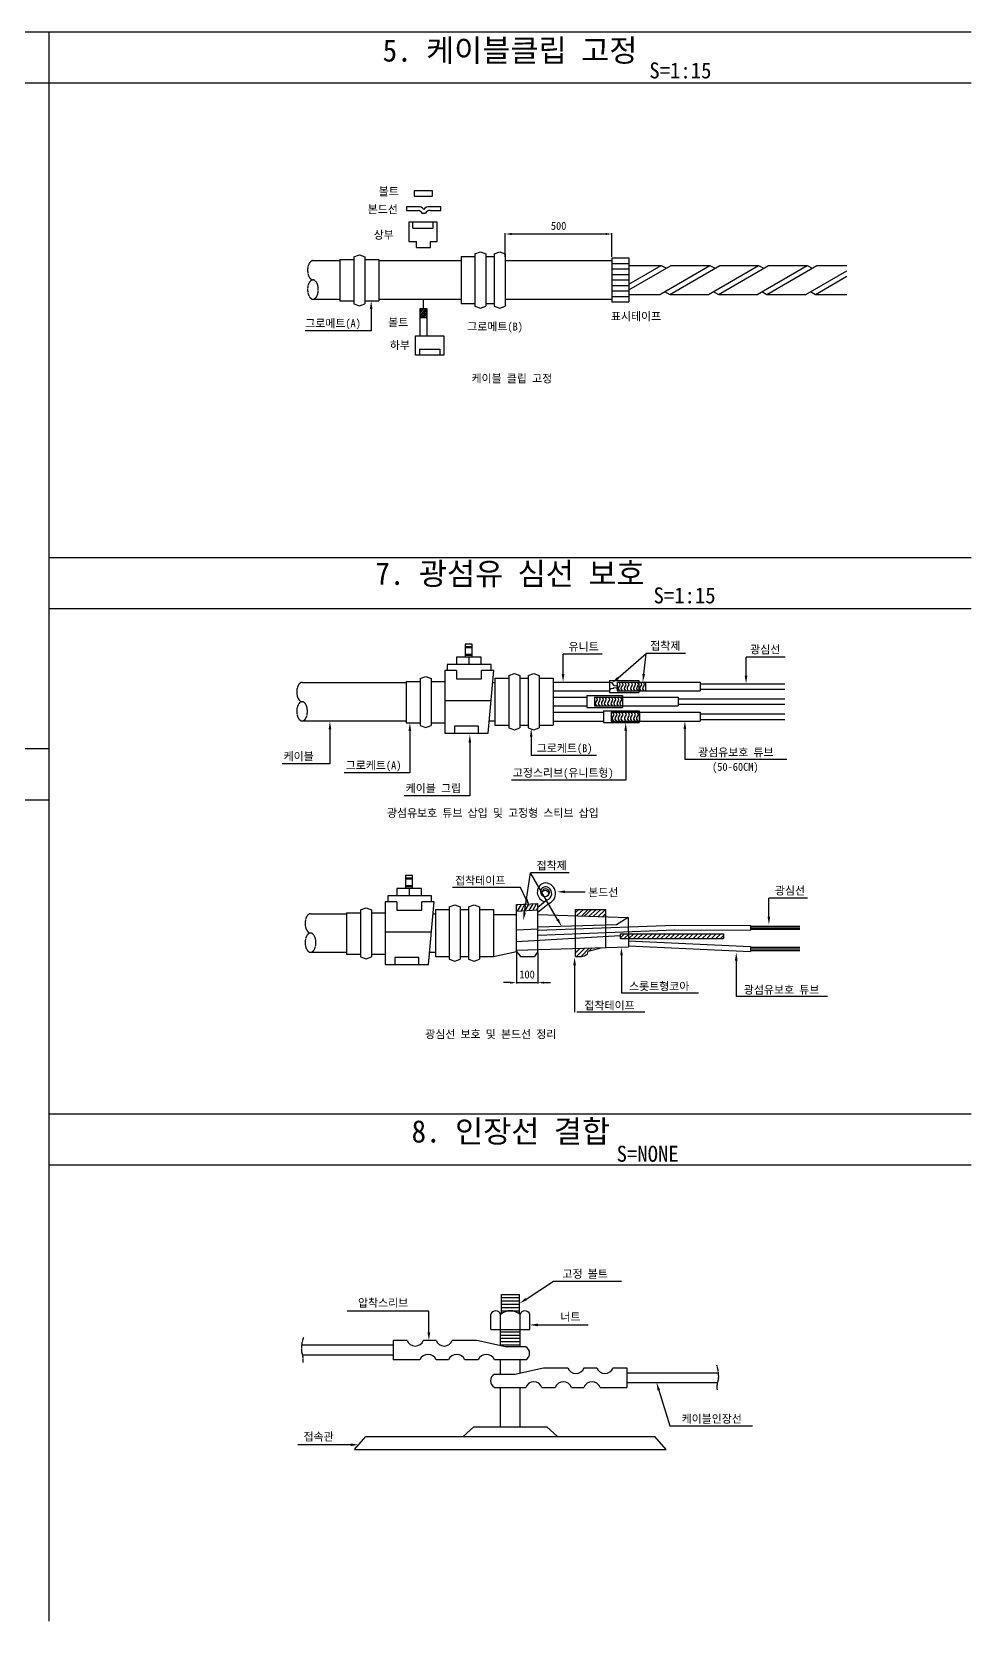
# Model space of a CAD drawing. Extents: x -1854 to 10935, y -8517 to 1904.
# Drawn here: x 6532 to 10935, y -5546 to 1904 of the extents above; entities that cross this region are included whole.
import ezdxf
from ezdxf.enums import TextEntityAlignment as Align

# ---------------------------------------------------------------- set-up
doc = ezdxf.new("R2010")
doc.units = 0
doc.header["$LTSCALE"] = 10
doc.linetypes.add('CENTER', pattern=[2, 1.25, -0.25, 0.25, -0.25])
for name, color, linetype in [('TN-CABL', 4, 'Continuous'), ('TN-CUTL', 1, 'CENTER'), ('TN-DIMS', 1, 'Continuous'), ('TN-LEAL', 1, 'Continuous'), ('TN-LEAT', 3, 'Continuous'), ('TN-LIN2', 3, 'Continuous'), ('TN-TEX1', 6, 'Continuous'), ('TN-TEXT', 3, 'Continuous')]:
    doc.layers.add(name, color=color, linetype=linetype)
doc.styles.add('D', font='GulimChe.ttf')
doc.dimstyles.new('D', dxfattribs={"dimtxt": 2.5, "dimasz": 2.5, "dimexe": 1.25, "dimexo": 2, "dimgap": 1, "dimtad": 1, "dimdec": 0, "dimtxsty": 'D', "dimcen": 2.5, "dimclrd": 1, "dimclre": 1, "dimclrt": 7, "dimadec": 0, "dimazin": 0, "dimtfac": 1, "dimtdec": 0, "dimtmove": 0, "dimatfit": 3, "dimfxl": 0, "dimarcsym": 0})

# ---------------------------------------------------------------- blocks, each defined once
blk = doc.blocks.new('*X2')
at = {"color": 0}
for p, q in [((349.09, 173.72), (350.4, 175.04)), ((350.32, 173.54), (351.82, 175.04)), ((351.73, 173.54), (353.23, 175.04)), ((353.15, 173.54), (354.65, 175.04)), ((354.56, 173.54), (356.06, 175.04)), ((355.97, 173.54), (357.47, 175.04)), ((357.39, 173.54), (358.89, 175.04)), ((358.8, 173.54), (360.3, 175.04)), ((360.22, 173.54), (361.72, 175.04)), ((361.63, 173.54), (363.13, 175.04)), ((363.05, 173.54), (364.55, 175.04)), ((364.46, 173.54), (365.96, 175.04)), ((365.87, 173.54), (367.37, 175.04)), ((367.29, 173.54), (368.79, 175.04)), ((368.7, 173.54), (370.2, 175.04)), ((370.12, 173.54), (371.62, 175.04)), ((371.53, 173.54), (373.03, 175.04)), ((372.94, 173.54), (374.44, 175.04)), ((374.36, 173.54), (375.86, 175.04)), ((375.77, 173.54), (377.27, 175.04)), ((377.19, 173.54), (378.69, 175.04)), ((378.6, 173.54), (380.1, 175.04)), ((380.02, 173.54), (380.95, 174.48))]:
    blk.add_line(p, q, dxfattribs=at)
blk = doc.blocks.new('*D6')
at = {"layer": 'DEFPOINTS', "color": 0}
for p in [(8803.1, -2407.8), (8903.5, -2407.8), (8903.5, -2553.2)]:
    blk.add_point(p, dxfattribs=at)
at = {"layer": 'TN-DIMS', "color": 1, "lineweight": -2}
for p, q in [((8803.1, -2412.3), (8803.1, -2557.7)), ((8903.5, -2412.3), (8903.5, -2557.7)), ((8773.1, -2553.2), (8743.1, -2553.2)), ((8803.1, -2553.2), (8903.5, -2553.2)), ((8933.5, -2553.2), (8963.5, -2553.2))]:
    blk.add_line(p, q, dxfattribs=at)
at = {"layer": 'TN-DIMS', "color": 1}
for points in [[(8773.1, -2548.2), (8773.1, -2558.2), (8803.1, -2553.2)], [(8933.5, -2548.2), (8933.5, -2558.2), (8903.5, -2553.2)]]:
    blk.add_solid(points, dxfattribs=at)
at = {"layer": 'TN-DIMS', "color": 3, "insert": (8853.3, -2515.2), "char_height": 37.5, "attachment_point": 5, "style": 'D'}
blk.add_mtext('100', dxfattribs=at)
blk = doc.blocks.new('*D11')
at = {"layer": 'DEFPOINTS', "color": 0}
for p in [(9251.4, 955.9), (8751.2, 843.9), (9251.4, 843.9)]:
    blk.add_point(p, dxfattribs=at)
at = {"layer": 'TN-DIMS', "color": 1, "lineweight": -2}
for p, q in [((8751.2, 848.4), (8751.2, 960.4)), ((8781.2, 955.9), (9221.4, 955.9)), ((9251.4, 848.4), (9251.4, 960.4))]:
    blk.add_line(p, q, dxfattribs=at)
at = {"layer": 'TN-DIMS', "color": 1}
for points in [[(8781.2, 960.9), (8781.2, 950.9), (8751.2, 955.9)], [(9221.4, 960.9), (9221.4, 950.9), (9251.4, 955.9)]]:
    blk.add_solid(points, dxfattribs=at)
at = {"layer": 'TN-DIMS', "color": 3, "insert": (9001.3, 993.8), "char_height": 37.5, "attachment_point": 5, "style": 'D'}
blk.add_mtext('500', dxfattribs=at)

msp = doc.modelspace()

# ---------------------------------------------------------------- linework, layer by layer
at = {"layer": 'TN-CABL'}
for p, q in [((8410.3, 1157.7), (8324.9, 1157.7)), ((8324.9, 1157.7), (8324.9, 1133.3)), ((8324.9, 1133.3), (8410.3, 1133.3)), ((8410.3, 1133.3), (8410.3, 1157.7)), ((8287.9, 1083.7), (8287.9, 1066.3)), ((8340.5, 1083.7), (8287.9, 1083.7)), ((8287.9, 1066.3), (8344.8, 1066.3)), ((8361, 1053), (8377.8, 1053)), ((8449.8, 1083.7), (8398.2, 1083.7)), ((8399.4, 1066.3), (8449.8, 1066.3)), ((8449.8, 1066.3), (8449.8, 1083.7)), ((8298.6, 1011.2), (8298.6, 920.7)), ((8432.4, 1011.2), (8298.6, 1011.2)), ((8317.7, 983.4), (8317.7, 1011.2)), ((8317.7, 983.4), (8413.3, 983.4)), ((8413.3, 983.4), (8413.3, 1011.2)), ((8432.4, 920.7), (8432.4, 1011.2)), ((8298.6, 920.7), (8335.3, 920.7)), ((8335.3, 892.9), (8335.3, 920.7)), ((8401.2, 892.9), (8401.2, 920.7)), ((8401.2, 920.7), (8432.4, 920.7)), ((7850, 831), (7976.5, 831)), ((7976.5, 835.8), (7976.5, 642)), ((7976.5, 835.8), (8041.1, 835.8)), ((8041.8, 848.7), (8068.6, 857.8)), ((8041.8, 848.7), (8041.8, 629.1)), ((8068.6, 857.8), (8093.5, 848.7)), ((8093.5, 848.7), (8093.5, 629.1)), ((8093.5, 835.8), (8158.1, 835.8)), ((8158.1, 835.8), (8158.1, 642)), ((8158.1, 831), (8543.8, 831)), ((8335.3, 892.9), (8401.2, 892.9)), ((8543.8, 850.4), (8543.8, 630.8)), ((8543.8, 850.4), (8608.4, 850.4)), ((8609.1, 863.3), (8635.9, 872.5)), ((8609.1, 863.3), (8609.1, 617.9)), ((8635.9, 872.5), (8660.8, 863.3)), ((8660.8, 863.3), (8660.8, 617.9)), ((8660.8, 850.4), (8699.5, 850.4)), ((8699.5, 863.3), (8726.3, 872.5)), ((8699.5, 863.3), (8699.5, 617.9)), ((8726.3, 872.5), (8751.2, 863.3)), ((8751.2, 863.3), (8751.2, 617.9)), ((8751.2, 831), (9251.4, 831)), ((9251.4, 843.9), (9251.4, 637.2)), ((9251.4, 843.9), (9251.4, 637.2)), ((9251.4, 843.9), (9330.9, 843.9)), ((9251.4, 831), (9251.4, 831)), ((9330.9, 843.9), (9330.9, 637.2)), ((9251.4, 818.1), (9330.9, 818.1)), ((9251.4, 792.3), (9330.9, 792.3)), ((9251.4, 766.4), (9330.9, 766.4)), ((9330.9, 808.2), (9482.6, 808.2)), ((9330.9, 720.7), (9482.6, 808.2)), ((9330.9, 694.3), (9528.2, 808.2)), ((9476.3, 673), (9710.5, 808.2)), ((9482.6, 808.2), (9506.3, 795.6)), ((9521.8, 673), (9756.1, 808.2)), ((9528.2, 808.2), (9710.5, 808.2)), ((9704.2, 673), (9938.5, 808.2)), ((9710.5, 808.2), (9734.3, 795.6)), ((9749.8, 673), (9984.1, 808.2)), ((9756.1, 808.2), (9938.5, 808.2)), ((9932.2, 673), (10166.5, 808.2)), ((9938.5, 808.2), (9962.2, 795.6)), ((9977.8, 673), (10212.1, 808.2)), ((9984.1, 808.2), (10166.5, 808.2)), ((10160.1, 673), (10352.4, 783.9)), ((10166.5, 808.2), (10190.2, 795.6)), ((10205.7, 673), (10352.4, 757.6)), ((10212.1, 808.2), (10352.4, 808.2)), ((9251.4, 740.6), (9330.9, 740.6)), ((9251.4, 714.8), (9330.9, 714.8)), ((9251.4, 688.9), (9330.9, 688.9)), ((9330.9, 673), (9476.3, 673)), ((9498.1, 685.6), (9521.8, 673)), ((9521.8, 673), (9704.2, 673)), ((9726.1, 685.6), (9749.8, 673)), ((9749.8, 673), (9932.2, 673)), ((9954, 685.6), (9977.8, 673)), ((9977.8, 673), (10160.1, 673)), ((10182, 685.6), (10205.7, 673)), ((10205.7, 673), (10352.4, 673)), ((7850, 650.2), (7976.5, 650.2)), ((7976.5, 642), (8041.1, 642)), ((8041.8, 629.1), (8068.6, 619.9)), ((8068.6, 619.9), (8093.5, 629.1)), ((8093.5, 642), (8158.1, 642)), ((8158.1, 650.2), (8543.8, 650.2)), ((8352.6, 606.1), (8384.1, 606.1)), ((8378.6, 606.1), (8352.6, 575.3)), ((8352.6, 479), (8352.6, 606.1)), ((8361.6, 606.1), (8352.6, 595.4)), ((8369.3, 605.6), (8352.6, 585.9)), ((8384.1, 602.1), (8352.6, 564.8)), ((8368.3, 606.1), (8368.3, 650.2)), ((8384.1, 606.1), (8384.1, 479)), ((8543.8, 630.8), (8608.4, 630.8)), ((8609.1, 617.9), (8635.9, 608.7)), ((8635.9, 608.7), (8660.8, 617.9)), ((8660.8, 630.8), (8699.5, 630.8)), ((8699.5, 617.9), (8726.3, 608.7)), ((8726.3, 608.7), (8751.2, 617.9)), ((8751.2, 650.2), (9251.4, 650.2)), ((9251.4, 663.1), (9330.9, 663.1)), ((9251.4, 650.2), (9251.4, 650.2)), ((9251.4, 637.2), (9330.9, 637.2)), ((8352.6, 564.2), (8384.1, 564.2)), ((8384.1, 591.2), (8361.2, 564.2)), ((8384.1, 580.4), (8370.3, 564.2)), ((8384.1, 570.5), (8378.7, 564.2)), ((8330.1, 479), (8463.9, 479)), ((8330.1, 388.4), (8330.1, 479)), ((8463.9, 479), (8463.9, 388.4)), ((8463.9, 388.4), (8330.1, 388.4)), ((8349.2, 416.2), (8444.8, 416.2)), ((8349.2, 416.2), (8349.2, 388.4)), ((8444.8, 416.2), (8444.8, 388.4)), ((8563.4, -967.3), (8563.4, -1028)), ((8595.9, -967.3), (8563.4, -967.3)), ((8595.9, -1028), (8595.9, -967.3)), ((8637.9, -1028), (8522.4, -1028)), ((8522.4, -1028), (8522.4, -1061.5)), ((8563.4, -977.2), (8595.9, -977.2)), ((8563.4, -982.9), (8595.9, -982.9)), ((8563.4, -1012.9), (8595.9, -1012.9)), ((8563.4, -1018.6), (8595.9, -1018.6)), ((8580.2, -1028), (8580.2, -1061.5)), ((8637.9, -1061.5), (8637.9, -1028)), ((8468.6, -1090.3), (8468.6, -1383.5)), ((8522.4, -1090.3), (8468.6, -1090.3)), ((8685.8, -1061.5), (8479.7, -1061.5)), ((8479.7, -1061.5), (8479.7, -1090.3)), ((8522.4, -1090.3), (8522.4, -1129.2)), ((8640.5, -1129.2), (8640.5, -1090.3)), ((8697.5, -1090.3), (8640.5, -1090.3)), ((8671.5, -1383.5), (8697.5, -1090.3)), ((8685.8, -1090.3), (8685.8, -1061.5)), ((8768.3, -1113.5), (8795.1, -1104.3)), ((8768.3, -1113.5), (8768.3, -1358.9)), ((8795.1, -1104.3), (8819.9, -1113.5)), ((8819.9, -1113.5), (8819.9, -1358.9)), ((8858.7, -1113.5), (8885.5, -1104.3)), ((8858.7, -1113.5), (8858.7, -1358.9)), ((8885.5, -1104.3), (8910.4, -1113.5)), ((8910.4, -1113.5), (8910.4, -1358.9)), ((7799, -1145.8), (8286.9, -1145.8)), ((8286.9, -1141), (8351.5, -1141)), ((8286.9, -1141), (8286.9, -1334.8)), ((8352.2, -1128.1), (8379, -1118.9)), ((8352.2, -1128.1), (8352.2, -1347.7)), ((8379, -1118.9), (8403.9, -1128.1)), ((8403.9, -1128.1), (8403.9, -1347.7)), ((8403.9, -1141), (8468.5, -1141)), ((8522.4, -1129.2), (8640.5, -1129.2)), ((8692.5, -1145.8), (8703, -1145.8)), ((8703, -1126.4), (8703, -1346)), ((8703, -1126.4), (8767.6, -1126.4)), ((8819.9, -1126.4), (8858.7, -1126.4)), ((8910.4, -1126.7), (8975.6, -1126.7)), ((8975.6, -1126.7), (8975.6, -1346.2)), ((8975.6, -1144.5), (9239.6, -1144.5)), ((8975.6, -1184.9), (9239.6, -1184.9)), ((9239.6, -1136.9), (9239.6, -1192.5)), ((9239.6, -1136.9), (9377.1, -1136.9)), ((9276, -1144.5), (9664.7, -1144.5)), ((9276, -1144.5), (9276, -1184.9)), ((9276, -1184.9), (9664.7, -1184.9)), ((9377.1, -1136.9), (9377.1, -1192.5)), ((9408.2, -1144.5), (9408.2, -1184.9)), ((9664.7, -1144.5), (9664.7, -1184.9)), ((9664.7, -1152.1), (10061.4, -1152.1)), ((9664.7, -1177.3), (10061.4, -1177.3)), ((8468.6, -1230.6), (8685, -1230.6)), ((8975.6, -1215.3), (9132.8, -1215.3)), ((8975.6, -1255.7), (9132.8, -1255.7)), ((9132.8, -1207.7), (9301.2, -1207.7)), ((9132.8, -1207.7), (9132.8, -1263.3)), ((9132.8, -1263.3), (9301.2, -1263.3)), ((9169.3, -1215.3), (9561.7, -1215.3)), ((9169.3, -1215.3), (9169.3, -1255.7)), ((9169.3, -1255.7), (9561.7, -1255.7)), ((9239.6, -1192.5), (9377.1, -1192.5)), ((9301.2, -1207.7), (9301.2, -1263.3)), ((9301.4, -1215.3), (9301.4, -1255.7)), ((9561.7, -1215.3), (9561.7, -1255.7)), ((9561.7, -1222.9), (10061.4, -1222.9)), ((9561.7, -1248.1), (10061.4, -1248.1)), ((7799, -1326.6), (8286.9, -1326.6)), ((8286.9, -1334.8), (8351.5, -1334.8)), ((8403.9, -1334.8), (8468.5, -1334.8)), ((8676.5, -1326.6), (8703, -1326.6)), ((8975.6, -1286.1), (9211.1, -1286.1)), ((8975.6, -1326.9), (9211.1, -1326.9)), ((9211.1, -1278.5), (9379.5, -1278.5)), ((9211.1, -1278.5), (9211.1, -1334.5)), ((9211.1, -1334.5), (9379.5, -1334.5)), ((9247.6, -1286.1), (9664.7, -1286.1)), ((9247.6, -1286.1), (9247.6, -1326.9)), ((9247.6, -1326.9), (9664.7, -1326.9)), ((9379.5, -1278.5), (9379.5, -1334.5)), ((9379.7, -1286.1), (9379.7, -1326.6)), ((9664.7, -1286.1), (9664.7, -1326.9)), ((9664.7, -1293.7), (10061.4, -1293.7)), ((9664.7, -1319), (10061.4, -1319)), ((8352.2, -1347.7), (8379, -1356.8)), ((8379, -1356.8), (8403.9, -1347.7)), ((8468.6, -1383.5), (8671.5, -1383.5)), ((8513.3, -1350.4), (8513.3, -1383.5)), ((8625.1, -1350.4), (8513.3, -1350.4)), ((8625.1, -1383.5), (8625.1, -1350.4)), ((8703, -1346), (8767.6, -1346)), ((8768.3, -1358.9), (8795.1, -1368.1)), ((8795.1, -1368.1), (8819.9, -1358.9)), ((8819.9, -1346), (8858.7, -1346)), ((8858.7, -1358.9), (8885.5, -1368.1)), ((8885.5, -1368.1), (8910.4, -1358.9)), ((8910.4, -1346.2), (8975.6, -1346.2)), ((8283.9, -2051.6), (8283.9, -2112.3)), ((8316.4, -2051.6), (8283.9, -2051.6)), ((8283.9, -2061.6), (8316.4, -2061.6)), ((8283.9, -2067.2), (8316.4, -2067.2)), ((8316.4, -2112.3), (8316.4, -2051.6)), ((8406.3, -2145.9), (8200.2, -2145.9)), ((8200.2, -2145.9), (8200.2, -2174.6)), ((8358.4, -2112.3), (8243, -2112.3)), ((8243, -2112.3), (8243, -2145.9)), ((8283.9, -2097.3), (8316.4, -2097.3)), ((8283.9, -2102.9), (8316.4, -2102.9)), ((8300.7, -2112.3), (8300.7, -2145.9)), ((8358.4, -2145.9), (8358.4, -2112.3)), ((8406.3, -2174.6), (8406.3, -2145.9)), ((7838.6, -2230.1), (8007.5, -2230.1)), ((8007.5, -2225.3), (8007.5, -2419.1)), ((8007.5, -2225.3), (8072.1, -2225.3)), ((8072.8, -2212.4), (8099.6, -2203.3)), ((8072.8, -2212.4), (8072.8, -2432)), ((8099.6, -2203.3), (8124.4, -2212.4)), ((8124.4, -2212.4), (8124.4, -2432)), ((8124.4, -2225.3), (8189, -2225.3)), ((8243, -2174.6), (8189.1, -2174.6)), ((8189.1, -2174.6), (8189.1, -2467.8)), ((8243, -2174.6), (8243, -2213.5)), ((8243, -2213.5), (8361, -2213.5)), ((8418, -2174.6), (8361, -2174.6)), ((8361, -2213.5), (8361, -2174.6)), ((8392.1, -2467.8), (8418, -2174.6)), ((8413.1, -2230.1), (8423.5, -2230.1)), ((8423.5, -2210.7), (8488.1, -2210.7)), ((8423.5, -2210.7), (8423.5, -2430.3)), ((8488.8, -2197.8), (8515.6, -2188.6)), ((8488.8, -2197.8), (8488.8, -2443.2)), ((8515.6, -2188.6), (8540.5, -2197.8)), ((8540.5, -2197.8), (8540.5, -2443.2)), ((8540.5, -2210.7), (8579.2, -2210.7)), ((8579.2, -2197.8), (8606.1, -2188.6)), ((8579.2, -2197.8), (8579.2, -2443.2)), ((8606.1, -2188.6), (8630.9, -2197.8)), ((8630.9, -2197.8), (8630.9, -2443.2)), ((8630.9, -2211), (8696.2, -2211)), ((8696.2, -2211), (8696.2, -2430.6)), ((8696.2, -2233.8), (8803.1, -2233.8)), ((8803.1, -2187.6), (8904.5, -2181.8)), ((8807.3, -2187.4), (8803.1, -2194.6)), ((8803.1, -2407.8), (8803.1, -2187.6)), ((8803.1, -2218.1), (8904.5, -2212.3)), ((8825.3, -2186.4), (8806.9, -2217.9)), ((8843.5, -2185.3), (8825.2, -2216.8)), ((8861.7, -2184.3), (8843.4, -2215.8)), ((8879.9, -2183.2), (8861.6, -2214.7)), ((8898.1, -2182.2), (8879.8, -2213.7)), ((8904.5, -2201.4), (8897.9, -2212.6)), ((8947.8, -2165.3), (8904.5, -2201.7)), ((8958.4, -2180.1), (8904.5, -2224.2)), ((8904.5, -2407.8), (8904.5, -2181.8)), ((8904.5, -2233.8), (9327.9, -2247.2)), ((9079.7, -2210.5), (9223.1, -2210.5)), ((9079.7, -2430), (9079.7, -2210.5)), ((9095.4, -2210.5), (9079.7, -2225.1)), ((9117.7, -2210.5), (9087.2, -2238.9)), ((9140.4, -2210.5), (9109.3, -2239.6)), ((9154.7, -2210.5), (9122.2, -2240.7)), ((9177.4, -2210.5), (9144.3, -2241.3)), ((9198.7, -2210.5), (9165, -2241.9)), ((9221, -2210.5), (9186.7, -2242.5)), ((9223.1, -2229.4), (9208.4, -2243.1)), ((9223.1, -2388.8), (9223.1, -2210.5)), ((8803.1, -2305.3), (8904.5, -2301.3)), ((9272.3, -2282.3), (8904.5, -2293.1)), ((8904.5, -2307.7), (9543.9, -2283)), ((8905.8, -2330.4), (9545.2, -2305.8)), ((9035.1, -2238.4), (9034.6, -2238.8)), ((9327.9, -2247.2), (9272.3, -2282.3)), ((9327.9, -2247.2), (9328.6, -2385.9)), ((9543.8, -2305.8), (9900, -2307.5)), ((9543.9, -2283), (9900, -2284.7)), ((9900, -2284.7), (9900, -2307.5)), ((9900, -2287.9), (10132.3, -2287.9)), ((9900, -2295.5), (10132.3, -2295.5)), ((9900, -2303.1), (10132.3, -2303.1)), ((8189.1, -2314.9), (8405.6, -2314.9)), ((8803.1, -2359.6), (9290, -2331.5)), ((9290, -2323.9), (9774.3, -2323.9)), ((9290, -2323.9), (9290, -2346.7)), ((9290, -2346.7), (9774.3, -2346.7)), ((9327.9, -2357.1), (9900, -2384.5)), ((9328.6, -2380), (9900, -2407.3)), ((9774.3, -2323.9), (9774.3, -2346.7)), ((7838.6, -2410.9), (8007.5, -2410.9)), ((8007.5, -2419.1), (8072.1, -2419.1)), ((8072.8, -2432), (8099.6, -2441.2)), ((8099.6, -2441.2), (8124.4, -2432)), ((8124.4, -2419.1), (8189, -2419.1)), ((8233.8, -2434.8), (8233.8, -2467.8)), ((8345.6, -2434.8), (8233.8, -2434.8)), ((8345.6, -2467.8), (8345.6, -2434.8)), ((8397.1, -2410.9), (8423.5, -2410.9)), ((8423.5, -2430.3), (8488.1, -2430.3)), ((8488.8, -2443.2), (8515.6, -2452.4)), ((8515.6, -2452.4), (8540.5, -2443.2)), ((8540.5, -2430.3), (8579.2, -2430.3)), ((8579.2, -2443.2), (8606.1, -2452.4)), ((8606.1, -2452.4), (8630.9, -2443.2)), ((8630.9, -2430.6), (8696.2, -2430.6)), ((8696.2, -2430.6), (8803.1, -2407.8)), ((8803.1, -2400.4), (9328.6, -2385.9)), ((8803.1, -2407.8), (8823.3, -2431.2)), ((8823.3, -2431.2), (8888.4, -2431.2)), ((8904.5, -2407.8), (8888.4, -2431.2)), ((9100.1, -2393.1), (9079.7, -2413.6)), ((9122.1, -2392.5), (9084.9, -2430)), ((9144.1, -2391.9), (9106.3, -2430)), ((9158.4, -2390.6), (9144.6, -2404.5)), ((9900, -2384.5), (9900, -2407.3)), ((9900, -2387.6), (10132.3, -2387.6)), ((9900, -2395.2), (10132.3, -2395.2)), ((9900, -2402.8), (10132.3, -2402.8)), ((8189.1, -2467.8), (8392.1, -2467.8)), ((8734.1, -4104.3), (8734.1, -4015)), ((8734.1, -4015), (8817.2, -4015)), ((8817.2, -4105.2), (8817.2, -4015)), ((8734.1, -4029.7), (8817.2, -4029.7)), ((8734.1, -4045.2), (8817.2, -4045.2)), ((8734.1, -4059.9), (8817.2, -4059.9)), ((8734.1, -4075.2), (8817.2, -4075.2)), ((8734.1, -4090.7), (8817.2, -4090.7)), ((8683.8, -4179.7), (8683.8, -4107.9)), ((8729.4, -4254.8), (8729.4, -4107.9)), ((8820.6, -4259.5), (8820.6, -4107.9)), ((8866.2, -4179.7), (8866.2, -4107.9)), ((8291.3, -4230.4), (8226.5, -4230.4)), ((8226.5, -4230.4), (8226.5, -4321.5)), ((8427.1, -4230.4), (8367.1, -4230.4)), ((8617.6, -4230.4), (8502.9, -4230.4)), ((8751.7, -4259.7), (8617.6, -4230.4)), ((8683.8, -4179.7), (8866.2, -4179.7)), ((8729.4, -4190.2), (8820.6, -4190.2)), ((8729.4, -4205.6), (8820.6, -4205.6)), ((8729.4, -4220.3), (8820.6, -4220.3)), ((8729.4, -4235.7), (8820.6, -4235.7)), ((8226.5, -4253.1), (7796.8, -4253.1)), ((8226.5, -4298.7), (7801.7, -4298.7)), ((8729.4, -4251.1), (8820.6, -4251.1)), ((8847, -4259.5), (8751.5, -4259.5)), ((8351.5, -4321.5), (8226.5, -4321.5)), ((8485.9, -4321.5), (8427.4, -4321.5)), ((8624.3, -4321.5), (8561.8, -4321.5)), ((8847, -4321.5), (8700.1, -4321.5)), ((8700.3, -4388.2), (8795.7, -4388.2)), ((8729.4, -4388.2), (8729.4, -4321.5)), ((8795.5, -4388.3), (8929.7, -4359.1)), ((8820.6, -4382.8), (8820.6, -4321.5)), ((8929.7, -4359.1), (9044.3, -4359.1)), ((9120.2, -4359.1), (9180.1, -4359.1)), ((9256, -4359.1), (9320.7, -4359.1)), ((9320.7, -4359.1), (9320.7, -4450.1)), ((9320.7, -4381.8), (9750.5, -4381.8)), ((8700.3, -4450.1), (8847.2, -4450.1)), ((8729.4, -4634.4), (8729.4, -4450.1)), ((8820.6, -4634.4), (8820.6, -4450.1)), ((8922.9, -4450.1), (8985.4, -4450.1)), ((9061.4, -4450.1), (9119.8, -4450.1)), ((9195.8, -4450.1), (9320.7, -4450.1)), ((9320.7, -4427.4), (9745.5, -4427.4)), ((8045.2, -4740.8), (8098.4, -4680)), ((8098.4, -4680), (9451.6, -4680)), ((8554.7, -4680), (8603.8, -4634.4)), ((8603.8, -4634.4), (8946.2, -4634.4)), ((8995.4, -4680), (8946.2, -4634.4)), ((9504.9, -4740.8), (9451.6, -4680)), ((8045.2, -4740.8), (9504.9, -4740.8))]:
    msp.add_line(p, q, dxfattribs=at)
for points in [[(9239.6, -1144.5), (9248.5, -1147), (9253.9, -1152.5), (9257.9, -1158.1), (9263.8, -1160.7), (9272, -1161.4), (9276, -1159.1)], [(9239.6, -1178.8), (9246.8, -1174), (9256.3, -1172.8), (9261.7, -1169), (9272, -1170.7), (9276, -1176.7)], [(9282.8, -1144.5), (9287.1, -1151.2), (9288.2, -1157), (9285.9, -1161.4), (9281.2, -1168.8), (9280, -1175.9), (9285.9, -1184.9)], [(9296.5, -1144.5), (9300.7, -1151.2), (9301.9, -1157), (9299.5, -1161.4), (9294.8, -1168.8), (9293.6, -1175.9), (9299.5, -1184.9)], [(9311, -1144.5), (9315.3, -1151.2), (9316.4, -1157), (9314.1, -1161.4), (9309.4, -1168.8), (9308.2, -1175.9), (9314.1, -1184.9)], [(9324.7, -1144.5), (9328.9, -1151.2), (9330.1, -1157), (9327.7, -1161.4), (9323, -1168.8), (9321.9, -1175.9), (9327.7, -1184.9)], [(9340.7, -1144.5), (9344.9, -1151.2), (9346.1, -1157), (9343.7, -1161.4), (9339, -1168.8), (9337.8, -1175.9), (9343.7, -1184.9)], [(9355.2, -1144.5), (9359.5, -1151.2), (9360.7, -1157), (9358.3, -1161.4), (9353.6, -1168.8), (9352.4, -1175.9), (9358.3, -1184.9)], [(9368.9, -1144.5), (9373.1, -1151.2), (9374.3, -1157), (9371.9, -1161.4), (9367.2, -1168.8), (9366.1, -1175.9), (9371.9, -1184.9)], [(9383.5, -1144.5), (9387.7, -1151.2), (9388.9, -1157), (9386.5, -1161.4), (9381.8, -1168.8), (9380.6, -1175.9), (9386.5, -1184.9)], [(9397.1, -1144.5), (9401.3, -1151.2), (9402.5, -1157), (9400.2, -1161.4), (9395.5, -1168.8), (9394.3, -1175.9), (9400.2, -1184.9)], [(9176.1, -1215.3), (9180.3, -1222), (9181.5, -1227.9), (9179.1, -1232.2), (9174.4, -1239.6), (9173.3, -1246.7), (9179.1, -1255.7)], [(9189.7, -1215.3), (9193.9, -1222), (9195.1, -1227.9), (9192.8, -1232.2), (9188.1, -1239.6), (9186.9, -1246.7), (9192.8, -1255.7)], [(9204.3, -1215.3), (9208.5, -1222), (9209.7, -1227.9), (9207.3, -1232.2), (9202.6, -1239.6), (9201.5, -1246.7), (9207.3, -1255.7)], [(9217.9, -1215.3), (9222.2, -1222), (9223.3, -1227.9), (9221, -1232.2), (9216.3, -1239.6), (9215.1, -1246.7), (9221, -1255.7)], [(9233.9, -1215.3), (9238.1, -1222), (9239.3, -1227.9), (9237, -1232.2), (9232.3, -1239.6), (9231.1, -1246.7), (9237, -1255.7)], [(9248.5, -1215.3), (9252.7, -1222), (9253.9, -1227.9), (9251.6, -1232.2), (9246.8, -1239.6), (9245.7, -1246.7), (9251.6, -1255.7)], [(9262.1, -1215.3), (9266.4, -1222), (9267.5, -1227.9), (9265.2, -1232.2), (9260.5, -1239.6), (9259.3, -1246.7), (9265.2, -1255.7)], [(9276.7, -1215.3), (9280.9, -1222), (9282.1, -1227.9), (9279.8, -1232.2), (9275.1, -1239.6), (9273.9, -1246.7), (9279.8, -1255.7)], [(9290.3, -1215.3), (9294.6, -1222), (9295.8, -1227.9), (9293.4, -1232.2), (9288.7, -1239.6), (9287.5, -1246.7), (9293.4, -1255.7)], [(9254.4, -1286.1), (9258.6, -1292.8), (9259.8, -1298.7), (9257.4, -1303), (9252.7, -1310.4), (9251.6, -1317.5), (9257.4, -1326.6)], [(9268, -1286.1), (9272.2, -1292.8), (9273.4, -1298.7), (9271.1, -1303), (9266.4, -1310.4), (9265.2, -1317.5), (9271.1, -1326.6)], [(9282.6, -1286.1), (9286.8, -1292.8), (9288, -1298.7), (9285.6, -1303), (9280.9, -1310.4), (9279.8, -1317.5), (9285.6, -1326.6)], [(9296.2, -1286.1), (9300.5, -1292.8), (9301.6, -1298.7), (9299.3, -1303), (9294.6, -1310.4), (9293.4, -1317.5), (9299.3, -1326.6)], [(9312.2, -1286.1), (9316.4, -1292.8), (9317.6, -1298.7), (9315.3, -1303), (9310.6, -1310.4), (9309.4, -1317.5), (9315.3, -1326.6)], [(9326.8, -1286.1), (9331, -1292.8), (9332.2, -1298.7), (9329.9, -1303), (9325.1, -1310.4), (9324, -1317.5), (9329.9, -1326.6)], [(9340.4, -1286.1), (9344.7, -1292.8), (9345.8, -1298.7), (9343.5, -1303), (9338.8, -1310.4), (9337.6, -1317.5), (9343.5, -1326.6)], [(9355, -1286.1), (9359.2, -1292.8), (9360.4, -1298.7), (9358.1, -1303), (9353.4, -1310.4), (9352.2, -1317.5), (9358.1, -1326.6)], [(9368.7, -1286.1), (9372.9, -1292.8), (9374.1, -1298.7), (9371.7, -1303), (9367, -1310.4), (9365.8, -1317.5), (9371.7, -1326.6)], [(9079.7, -2430), (9108.2, -2430), (9123.2, -2427.2), (9136.8, -2417.7), (9140.1, -2405.5), (9200, -2389.5)]]:
    msp.add_lwpolyline(points, dxfattribs=at)
msp.add_circle((8938, -2135.2), 15.2, dxfattribs=at)
for centre, radius, start, end in [((8345.1, 1055.7), 28.3, 31.4043, 99.49689), ((8340.3, 1044.2), 22.5, 22.94187, 78.39433), ((8393.5, 1055.7), 28.3, 80.50311, 148.5957), ((8397.6, 1045), 21.4, 85.33734, 157.9631), ((8938, -2135.2), 49.3, 294.40083, 97.76591), ((8946.6, -2129.1), 45.3, 109.58542, 257.41349), ((8940.2, -2127.3), 23.3, 50.87226, 249.54918), ((8941.1, -2131.4), 17.3, 289.00064, 174.20771), ((8937.5, -2135.5), 31.5, 289.04803, 56.38149), ((8706.6, -4115.2), 23.9, 17.61343, 162.38657), ((8775, -4161.8), 70.6, 49.74243, 130.25757), ((8843.4, -4115.2), 23.9, 17.61343, 162.38657), ((8329.2, -4215.5), 40.8, 201.28575, 338.71425), ((8465, -4215.5), 40.8, 201.28575, 338.71425), ((8389.5, -4336.3), 40.8, 21.28575, 158.71425), ((8523.8, -4336.3), 40.8, 21.28575, 158.71425), ((8662.3, -4336.3), 40.8, 21.28575, 158.71425), ((8830, -4290.5), 35.3, 298.6872, 61.3128), ((8717.2, -4419.2), 35.3, 118.6872, 241.3128), ((9082.2, -4344.1), 40.8, 201.28575, 338.71425), ((9218, -4344.1), 40.8, 201.28575, 338.71425), ((8885, -4464.9), 40.8, 21.28575, 158.71425), ((9023.4, -4464.9), 40.8, 21.28575, 158.71425), ((9157.8, -4464.9), 40.8, 21.28575, 158.71425)]:
    msp.add_arc(centre, radius, start, end, dxfattribs=at)
at = {"layer": 'TN-CUTL'}
for points in [[(7850, 831, 0.161608), (7841.3, 828.1, 0.106147), (7832.3, 817.8, 0.070321), (7827, 804, 0.05658), (7824.9, 785.8, 0.05658), (7827, 767.6, 0.070321), (7832.3, 753.8, 0.106147), (7841.3, 743.5, 0.161608), (7850, 740.6, 0.161608)], [(7799, -1145.8, 0.161608), (7790.3, -1148.6, 0.106147), (7781.2, -1159, 0.070321), (7775.9, -1172.8, 0.05658), (7773.9, -1191, 0.05658), (7775.9, -1209.2, 0.070321), (7781.2, -1222.9, 0.106147), (7790.3, -1233.3, 0.161608), (7799, -1236.2, 0.161608)], [(7838.6, -2230.1, 0.161608), (7829.9, -2233, 0.106147), (7820.8, -2243.3, 0.070321), (7815.5, -2257.1, 0.05658), (7813.5, -2275.3, 0.05658), (7815.5, -2293.5, 0.070321), (7820.8, -2307.3, 0.106147), (7829.9, -2317.6, 0.161608), (7838.6, -2320.5, 0.161608)], [(7803.4, -4334, 0.131904), (7796.5, -4282.1, -0.107612), (7805.1, -4217.1, -0.107612)], [(9743.9, -4462.6, -0.131904), (9750.8, -4410.8, 0.107612), (9742.2, -4345.8, 0.107612)]]:
    msp.add_lwpolyline(points, format="xyb", dxfattribs=at)
for points in [[(7850, 740.6, 0.161608), (7841.3, 737.7, 0.106147), (7832.3, 727.3, 0.070321), (7827, 713.6, 0.05658), (7824.9, 695.4, 0.05658), (7827, 677.2, 0.070321), (7832.3, 663.4, 0.106147), (7841.3, 653.1, 0.161608), (7850, 650.2, 0.161608), (7858.7, 653.1, 0.106147), (7867.8, 663.4, 0.070321), (7873.1, 677.2, 0.05658), (7875.1, 695.4, 0.05658), (7873.1, 713.6, 0.070321), (7867.8, 727.3, 0.106147), (7858.7, 737.7, 0.161608)], [(7799, -1236.2, 0.161608), (7790.3, -1239.1, 0.106147), (7781.2, -1249.4, 0.070321), (7775.9, -1263.2, 0.05658), (7773.9, -1281.4, 0.05658), (7775.9, -1299.6, 0.070321), (7781.2, -1313.4, 0.106147), (7790.3, -1323.7, 0.161608), (7799, -1326.6, 0.161608), (7807.7, -1323.7, 0.106147), (7816.7, -1313.4, 0.070321), (7822, -1299.6, 0.05658), (7824.1, -1281.4, 0.05658), (7822, -1263.2, 0.070321), (7816.7, -1249.4, 0.106147), (7807.7, -1239.1, 0.161608)], [(7838.6, -2320.5, 0.161608), (7829.9, -2323.4, 0.106147), (7820.8, -2333.8, 0.070321), (7815.5, -2347.5, 0.05658), (7813.5, -2365.7, 0.05658), (7815.5, -2383.9, 0.070321), (7820.8, -2397.7, 0.106147), (7829.9, -2408.1, 0.161608), (7838.6, -2410.9, 0.161608), (7847.3, -2408.1, 0.106147), (7856.3, -2397.7, 0.070321), (7861.6, -2383.9, 0.05658), (7863.7, -2365.7, 0.05658), (7861.6, -2347.5, 0.070321), (7856.3, -2333.8, 0.106147), (7847.3, -2323.4, 0.161608)]]:
    msp.add_lwpolyline(points, format="xyb", close=True, dxfattribs=at)
at = {"layer": 'TN-LEAL'}
for p, q in [((8122.9, 604), (8122.9, 502.5)), ((8122.9, 502.5), (7813.8, 502.5)), ((9205.8, -1013.3), (9022.1, -1013.3)), ((9022.1, -1106.5), (9022.1, -1013.3)), ((9279.8, -1124.7), (9411.4, -1009.8)), ((9400.3, -1106.8), (9411.4, -1009.8)), ((9595.2, -1009.8), (9411.4, -1009.8)), ((10063.4, -1026.9), (9879.6, -1026.9)), ((9879.6, -1114.1), (9879.6, -1026.9)), ((7929.6, -1366.4), (7929.6, -1527.1)), ((8304.2, -1373.5), (8304.2, -1569.2)), ((8873, -1400.8), (8873, -1489)), ((9315.5, -1372.5), (9315.5, -1604.4)), ((9593, -1364.9), (9593, -1505.3)), ((8585.2, -1428.9), (8585.2, -1677.1)), ((9178.1, -1489), (8873, -1489)), ((7929.6, -1527.1), (7705.6, -1527.1)), ((9593, -1505.3), (10070.5, -1505.3)), ((8304.2, -1569.2), (7997, -1569.2)), ((9315.5, -1604.4), (8780.4, -1604.4)), ((8585.2, -1677.1), (8278.1, -1677.1)), ((8841.7, -2224.7), (8869.8, -2038.9)), ((9051.4, -2038.9), (8869.8, -2038.9)), ((8996.6, -2257), (8869.8, -2038.9)), ((8822.1, -2106.5), (8503.9, -2106.5)), ((8849.8, -2163), (8822.1, -2106.5)), ((9031.9, -2127.3), (9125.1, -2127.3)), ((10168.3, -2156.9), (9986.7, -2156.9)), ((9986.7, -2244.1), (9986.7, -2156.9)), ((9295.8, -2425.8), (9295.8, -2602)), ((9833.7, -2449.8), (9833.7, -2618.6)), ((9076, -2471.6), (9076, -2692.1)), ((9656.7, -2602), (9295.8, -2602)), ((10261.2, -2618.6), (9833.7, -2618.6)), ((9405.2, -2692.1), (9086.6, -2692.1)), ((8849, -4036.6), (8977.8, -3952.8)), ((8977.8, -3952.8), (9295.7, -3952.8)), ((8393.1, -4092.5), (8010.1, -4092.5)), ((8393.1, -4192.4), (8393.1, -4092.5)), ((8904.2, -4157.6), (9139.4, -4157.6)), ((9471.2, -4463.7), (9522.4, -4630.5)), ((9522.4, -4630.5), (9910.5, -4630.5)), ((8026.1, -4719.2), (7779.5, -4719.2))]:
    msp.add_line(p, q, dxfattribs=at)
for points in [[(8116.5, 604), (8129.2, 604), (8122.9, 642)], [(9028.4, -1106.5), (9015.7, -1106.5), (9022.1, -1144.5)], [(9406.6, -1107.5), (9394, -1106), (9395.9, -1144.5)], [(9885.9, -1114.1), (9873.3, -1114.1), (9879.6, -1152.1)], [(9283.9, -1129.5), (9275.6, -1120), (9251.1, -1149.7)], [(7923.3, -1366.4), (7936, -1366.4), (7929.6, -1328.4)], [(8297.8, -1373.5), (8310.5, -1373.5), (8304.2, -1335.5)], [(9309.2, -1372.5), (9321.8, -1372.5), (9315.5, -1334.5)], [(9586.6, -1364.9), (9599.3, -1364.9), (9593, -1326.9)], [(8578.9, -1428.9), (8591.5, -1428.9), (8585.2, -1390.9)], [(8866.6, -1400.8), (8879.3, -1400.8), (8873, -1362.8)], [(8855.5, -2160.3), (8844.1, -2165.8), (8866.5, -2197.2)], [(9031.9, -2133.6), (9031.9, -2120.9), (8993.9, -2127.3)], [(8848, -2225.7), (8835.4, -2223.8), (8836, -2262.3)], [(9002.1, -2253.8), (8991.1, -2260.1), (9015.7, -2289.8)], [(9993, -2244.1), (9980.3, -2244.1), (9986.7, -2282)], [(9069.7, -2471.6), (9082.4, -2471.6), (9076, -2433.6)], [(9289.5, -2425.8), (9302.2, -2425.8), (9295.8, -2387.8)], [(9827.3, -2449.8), (9840, -2449.8), (9833.7, -2411.8)], [(8852.5, -4041.9), (8845.6, -4031.3), (8817.2, -4057.3)], [(8904.2, -4163.9), (8904.2, -4151.3), (8866.2, -4157.6)], [(8399.5, -4192.4), (8386.8, -4192.4), (8393.1, -4230.4)], [(9465.1, -4465.6), (9477.2, -4461.9), (9460, -4427.4)], [(8026.1, -4712.9), (8026.1, -4725.6), (8064.1, -4719.2)]]:
    msp.add_solid(points, dxfattribs=at)
at = {"layer": 'TN-LIN2'}
for p, q in [((-1853.6, 1903.7), (10934.8, 1903.7)), ((6612.3, 1903.7), (6612.3, -5546.3)), ((-1853.6, 1663.7), (10934.8, 1663.7)), ((6612.3, -559.9), (10934.8, -559.9)), ((6612.3, -799.9), (10934.8, -799.9)), ((2468.9, -1455.8), (6612.3, -1455.8)), ((2468.9, -1695.8), (6612.3, -1695.8)), ((6612.3, -3167.5), (10934.8, -3167.5)), ((6612.3, -3407.5), (10934.8, -3407.5))]:
    msp.add_line(p, q, dxfattribs=at)

# ---------------------------------------------------------------- block references
at = {"layer": 'TN-CABL', "xscale": 15.19767553394201, "yscale": 15.19767553394201, "zscale": 15.19767553394201}
msp.add_blockref('*X2', (3984.7, -4984.1), dxfattribs=at)

# ---------------------------------------------------------------- texts
at = {"layer": 'TN-LEAT', "style": 'D'}
for s, p in [('그로메트(A)', (7813.8, 518.5)), ('유니트', (9048.1, -997.3)), ('접착제', (9430.8, -993)), ('광심선', (9898.9, -1010.1)), ('케이블', (7712.3, -1511.1)), ('그로케트(B)', (8899, -1473)), ('광섬유보호 튜브', (9655.1, -1492.3)), ('그로케트(A)', (8003.7, -1553.2)), ('고정스리브(유니트형)', (8787.1, -1588.4)), ('(50-60CM)', (9720.4, -1560.4)), ('케이블 그립', (8284.8, -1661.1)), ('접착제', (8898.1, -2022.9)), ('접착테이프', (8516.3, -2093.3)), ('본드선', (9139.9, -2148.6)), ('광심선', (10015, -2140.9)), ('스롯트형코아', (9331.5, -2588.8)), ('광섬유보호 튜브', (9869.3, -2605.4)), ('접착테이프', (9122.3, -2678.9)), ('고정 볼트', (9019.3, -3937.2)), ('압착스리브', (8061, -4072.8)), ('너트', (9009.6, -4138.2)), ('케이블인장선', (9577.6, -4616.3)), ('접속관', (7805.8, -4700))]:
    msp.add_text(s, height=37.5, dxfattribs=at).set_placement(p)
at = {"layer": 'TN-TEX1', "style": 'D'}
for s, height, p in [('5. 케이블클립 고정', 105, (8773.5, 1817.5)), ('S=1:15', 75, (9572, 1722.6)), ('7. 광섬유 심선 보호', 105, (8773.5, -634.9)), ('S=1:15', 75, (9591.5, -738.1)), ('8. 인장선 결합', 105, (8777.3, -3248.2)), ('S=NONE', 75, (9418.6, -3355.3))]:
    msp.add_text(s, height=height, dxfattribs=at).set_placement(p, align=Align.MIDDLE)
at = {"layer": 'TN-TEXT', "style": 'D'}
for s, p in [('볼트', (8158.4, 1136.5)), ('본드선', (8106.7, 1052.7)), ('상부', (8134.6, 933.3)), ('볼트', (8202.3, 523.1)), ('그로메트(B)', (8573.1, 503.2)), ('표시테이프', (9246.3, 551.1)), ('하부', (8210.4, 415.5)), ('케이블 클립 고정', (8593, 260.1)), ('광섬유보호 튜브 삽입 및 고정형 스티브 삽입', (8196.7, -1776.7)), ('광심선 보호 및 본드선 정리', (8376.1, -2813.4))]:
    msp.add_text(s, height=37.5, dxfattribs=at).set_placement(p)

# ---------------------------------------------------------------- dimensions: what is measured, and where the dimension line sits
at = {"layer": 'TN-DIMS'}
dim = msp.add_linear_dim(base=(9251.4, 955.9), p1=(8751.2, 843.9), p2=(9251.4, 843.9), dimstyle='D', override={"dimscale": 15, "dimasz": 2, "dimexe": 0.3, "dimexo": 0.3, "dimgap": 1.25, "dimlunit": 6, "dimcen": 1, "dimclrt": 3, "dimtix": 1, "dimtmove": 2}, dxfattribs=at)
dim.commit()
dim.dimension.update_dxf_attribs({"geometry": '*D11', "text_midpoint": (9001.3, 993.8)})
dim = msp.add_linear_dim(base=(8903.5, -2553.2), p1=(8803.1, -2407.8), p2=(8903.5, -2407.8), angle=180, dimstyle='D', override={"dimscale": 15, "dimasz": 2, "dimexe": 0.3, "dimexo": 0.3, "dimgap": 1.25, "dimlunit": 6, "dimcen": 1, "dimclrt": 3, "dimtix": 1, "dimtmove": 2}, dxfattribs=at)
dim.commit()
dim.dimension.update_dxf_attribs({"geometry": '*D6', "text_midpoint": (8853.3, -2515.2)})

doc.saveas('drawing.dxf')
